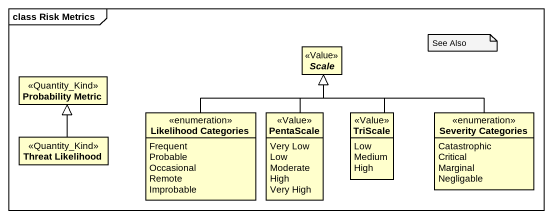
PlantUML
@startuml
mainframe class Risk Metrics
hide circle
hide empty members
abstract class "Scale" as Scale_ <<Value>>
class "Probability Metric" as Probability_Metric <<Quantity_Kind>>
enum "Likelihood Categories" as Likelihood_Categories {
  Frequent
  Probable
  Occasional
  Remote
  Improbable
}
enum PentaScale <<Value>> {
  Very Low
  Low
  Moderate
  High
  Very High
}
enum TriScale <<Value>> {
  Low
  Medium
  High
}
enum "Severity Categories" as Severity_Categories {
  Catastrophic
  Critical
  Marginal
  Negligable
}
class "Threat Likelihood" as Threat_Likelihood <<Quantity_Kind>>
Likelihood_Categories -up-|> Scale_
PentaScale -up-|> Scale_
TriScale -up-|> Scale_
Severity_Categories -left-|> Scale_
Threat_Likelihood -up-|> Probability_Metric
note as N1
  See Also
end note
@enduml
